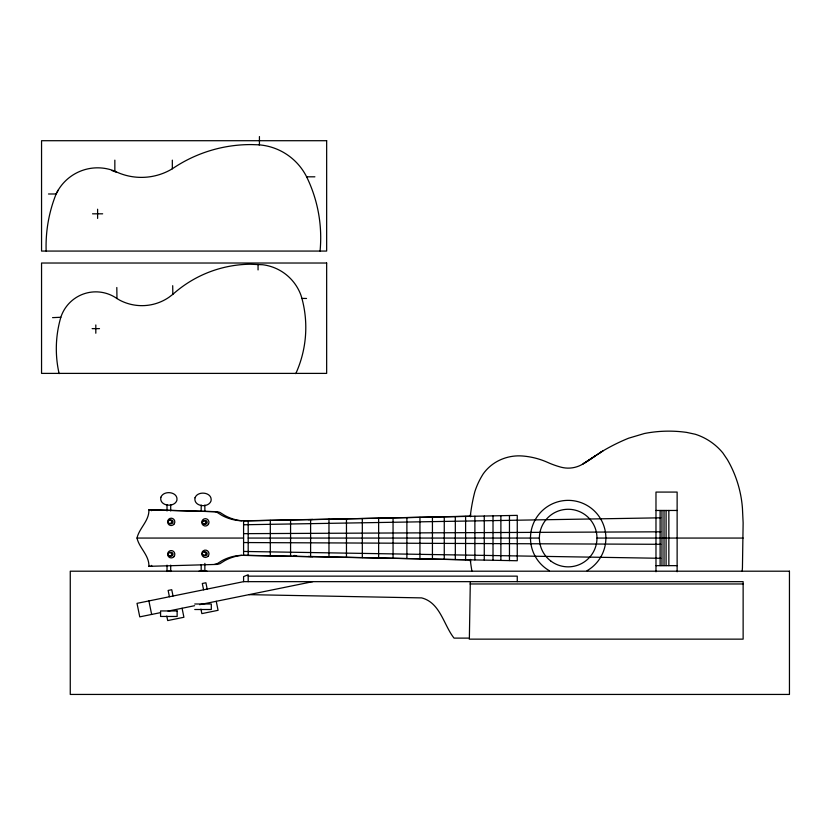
<?xml version="1.0" encoding="UTF-8"?>
<svg xmlns="http://www.w3.org/2000/svg" width="831" height="831" viewBox="0 0 831 831"><rect width="100%" height="100%" fill="white"/><g stroke="black" fill="none" stroke-linecap="round" stroke-linejoin="round"><path stroke-width="1.25" d="M470.315 581.71L469.37 638.115L454.038 638.115C443.609 624.933 440.253 602.631 421.629 597.894L248.978 594.643M151.647 565.402L151.647 566.327L148.894 566.327C149.362 555.305 139.234 548.086 137.011 538.062C139.234 528.028 149.362 520.808 148.894 509.787L217.327 511.709L219.935 512.426L224.775 515.469A45.934 45.009 90 0 0 241.779 520.767M295.784 373.628A111.281 111.281 0 0 0 301.923 298.422L300.967 295.265A46.9 46.9 0 0 0 262.783 264.746L249.965 264.227A117.753 117.753 0 0 0 172.838 294.351L168.735 297.446A47.824 47.824 0 0 1 119.82 300.23L116.974 298.547A36.793 36.793 0 0 0 60.829 317.265L52.561 317.639M470.253 516.602A175.808 175.808 0 0 1 474.844 491.651A76.442 76.442 0 0 1 483.258 473.815A42.152 42.152 0 0 1 499.099 460.426A45.258 45.258 0 0 1 522.284 455.98A75.881 75.881 0 0 1 547.681 462.42A90.465 90.465 0 0 0 560.883 467.147A27.994 27.994 0 0 0 583.113 463.864L602.953 450.921M595.401 455.783L583.113 463.864A129.626 129.626 0 0 0 595.401 455.783L601.083 452.043M198.879 571.281L203.024 570.44L207.158 571.281M214.575 564.405L217.182 563.688L222.022 560.645A47.066 46.12 -90 0 1 243.587 555.285L312.778 556.687M469.214 639.143L743.132 639.143L743.132 581.658L243.587 581.658L137.011 603.348L139.764 616.862L160.487 612.644M168.07 611.107L194.589 605.706M199.637 604.677L312.778 581.658M166.719 571.136L170.999 571.136M148.894 566.327L217.327 564.405L219.935 563.688L224.775 560.645A45.934 45.009 -90 0 1 241.779 555.347M308.218 519.697L470.315 516.165M312.778 519.427L243.587 520.84A47.066 46.12 90 0 1 222.022 515.469L217.182 512.426L214.575 511.709L148.894 509.787M248.189 520.84L517.256 515.365L517.256 560.748L243.587 555.378L243.587 520.84L248.189 520.84L248.189 555.378M660.79 517.817L243.587 524.766M660.79 531.809L243.587 533.658M48.489 193.987L56.124 193.987A45.985 45.985 0 0 1 114.844 171.176A59.905 59.905 0 0 0 172.329 168.786A139.328 139.328 0 0 1 251.762 144.584L259.428 144.843L259.428 136.564M259.023 144.843A58.461 58.461 0 0 1 306.618 176.816L314.897 176.816M92.532 213.816L102.649 213.816M92.137 328.64L99.491 328.64M655.981 510.463L677.13 510.463M137.011 538.062L243.587 538.062M248.189 538.062L539.392 538.062M596.98 538.062L660.115 538.062M661.954 538.062L743.132 538.062M243.587 542.55L660.79 544.305M243.587 551.441L660.79 558.297M655.981 565.651L677.13 565.651M248.189 576.143L517.256 576.143L517.256 581.658M470.055 583.964L743.132 583.964M194.745 603.992L211.303 603.992L211.303 609.507L194.745 609.507M301.923 298.422L306.525 298.464M308.218 556.417L470.315 559.949M294.018 555.503L296.605 555.669M59.136 373.628L58.43 370.418A112.206 112.206 0 0 1 60.829 317.265M216.247 601.301L218.075 610.318L201.85 613.61L200.936 609.113M207.189 589.065L205.901 582.76L202.297 583.497L203.585 589.802M182.082 608.25L183.911 617.267L167.696 620.57L166.771 616.062M173.025 596.014L171.737 589.709L168.132 590.446L169.42 596.751M148.894 600.927L151.647 614.441M172.703 285.698L172.838 294.351M116.807 287.505L116.974 298.547M677.13 571.78L677.13 492.077L655.981 492.077L655.981 571.78M668.851 510.463L668.851 565.651M666.098 510.463L666.098 565.651M664.021 510.463L664.021 565.651M661.954 510.463L661.954 565.651M660.115 510.463L660.115 565.651M509.465 515.532L509.465 560.582M500.885 515.698L500.885 560.416M493.012 515.864L493.012 560.25M484.265 516.041L484.265 560.073M474.885 516.228L474.885 559.886M470.564 514.15L470.564 516.695M470.564 559.419L470.564 561.974M465.609 516.415L465.609 559.699M455.326 516.633L455.326 559.492M444.263 516.851L444.263 559.263M432.432 517.09L432.432 559.024M419.946 517.349L419.946 558.764M406.889 517.609L406.889 558.505M393.053 517.89L393.053 558.224M378.635 518.18L378.635 557.933M362.316 518.513L362.316 557.601M346.465 518.835L346.465 557.279M328.972 519.198L328.972 556.926M310.607 519.562L310.607 556.552M290.57 519.977L290.57 556.147M270.304 520.383L270.304 555.731M258.057 264.424L258.057 269.94M248.189 581.658L248.189 574.761L243.587 576.6L243.587 581.658M204.862 505.061L204.862 511.449M204.862 563.387L204.862 571.053M201.185 505.061L201.185 511.449M201.185 564.665L201.185 571.053M172.329 160.144L172.329 168.786M170.698 504.583L170.698 510.972M170.698 565.142L170.698 571.531M167.021 504.583L167.021 510.972M167.021 565.142L167.021 571.531M151.647 509.787L151.647 510.712M114.844 160.144L114.844 171.176M97.611 209.215L97.611 218.408M95.814 324.963L95.814 333.231M169.94 520.57A1.839 1.807 -90 0 1 172.495 520.57A1.839 1.807 -90 0 1 172.495 523.177A1.839 1.807 -90 0 1 169.94 523.177M204.914 520.57A1.839 1.807 -90 0 1 207.168 522.585A1.839 1.807 -90 0 1 204.478 523.935M204.104 523.644A1.839 1.807 -90 0 1 203.824 523.27M203.824 521.432A1.839 1.807 -90 0 1 204.104 521.047M169.94 552.947A1.839 1.807 -90 0 1 172.495 552.947A1.839 1.807 -90 0 1 172.495 555.544A1.839 1.807 -90 0 1 169.94 555.544M204.478 552.179A1.839 1.807 -90 0 1 207.168 553.529A1.839 1.807 -90 0 1 204.914 555.544M204.104 555.066A1.839 1.807 -90 0 1 203.824 554.692M471.925 571.105A175.808 175.808 0 0 1 470.253 559.512M742.125 571.385A113.805 113.805 0 0 0 742.436 567.916L743.132 522.969L742.436 508.198A113.805 113.805 0 0 0 727.447 459.74L722.866 452.957A58.804 58.804 0 0 0 695.381 434.281L686.78 432.421A126.987 126.987 0 0 0 644.43 433.502L628.548 438.228A191.94 191.94 0 0 0 599.889 452.77M549.333 570.71A37.696 37.696 0 0 1 539.309 513.828A37.696 37.696 0 0 1 597.063 513.828A37.696 37.696 0 0 1 587.029 570.71M46.152 251.066A140.553 140.553 0 0 1 56.124 193.987A46.027 45.3 -19.8 0 1 58.43 189.904M112.029 170.625A46.027 45.3 -19.8 0 1 116.413 172.308M306.618 176.816A138.735 138.735 0 0 1 320.06 251.066M160.861 497.281C159.053 506.037 174.032 508.042 176.847 500.532C178.665 491.775 163.686 489.771 160.861 497.281M195.025 497.759C193.218 506.515 208.197 508.52 211.012 501.01C212.829 492.253 197.851 490.248 195.025 497.759M326.656 140.709L41.55 140.709L41.55 251.066L326.656 251.066L326.656 140.709M326.656 263.022L41.55 263.022L41.55 373.389L326.656 373.389L326.656 263.022M789.45 571.198L70.261 571.198L70.261 694.436L789.45 694.436L789.45 571.198M177.138 610.941L160.58 610.941L160.58 616.457L177.138 616.457L177.138 610.941M208.404 524.351A3.677 3.604 -90 0 0 205.569 518.669A3.677 3.604 -90 0 0 202.172 524.018A3.677 3.604 -90 0 0 208.404 524.351M174.24 523.873A3.677 3.604 -90 0 0 171.404 518.201A3.677 3.604 -90 0 0 168.007 523.551A3.677 3.604 -90 0 0 174.24 523.873M171.207 523.177A1.839 1.807 -90 0 0 170.397 520.092A1.839 1.807 -90 0 0 168.194 522.346A1.839 1.807 -90 0 0 171.207 523.177M205.662 523.27A1.839 1.807 -90 0 0 204.094 520.507A1.839 1.807 -90 0 0 202.535 523.27A1.839 1.807 -90 0 0 205.662 523.27M208.062 556.23A3.677 3.604 -90 0 0 206.14 550.174A3.677 3.604 -90 0 0 201.954 554.9A3.677 3.604 -90 0 0 208.062 556.23M173.897 556.708A3.677 3.604 -90 0 0 171.975 550.641A3.677 3.604 -90 0 0 167.789 555.378A3.677 3.604 -90 0 0 173.897 556.708M171.207 555.544A1.839 1.807 -90 0 0 170.397 552.47A1.839 1.807 -90 0 0 168.194 554.724A1.839 1.807 -90 0 0 171.207 555.544M205.662 554.692A1.839 1.807 -90 0 0 204.094 551.929A1.839 1.807 -90 0 0 202.535 554.692A1.839 1.807 -90 0 0 205.662 554.692M550.652 560.904A28.794 28.794 0 0 0 596.731 541.812A28.794 28.794 0 0 0 557.165 511.46A28.794 28.794 0 0 0 550.652 560.904"/></g></svg>
